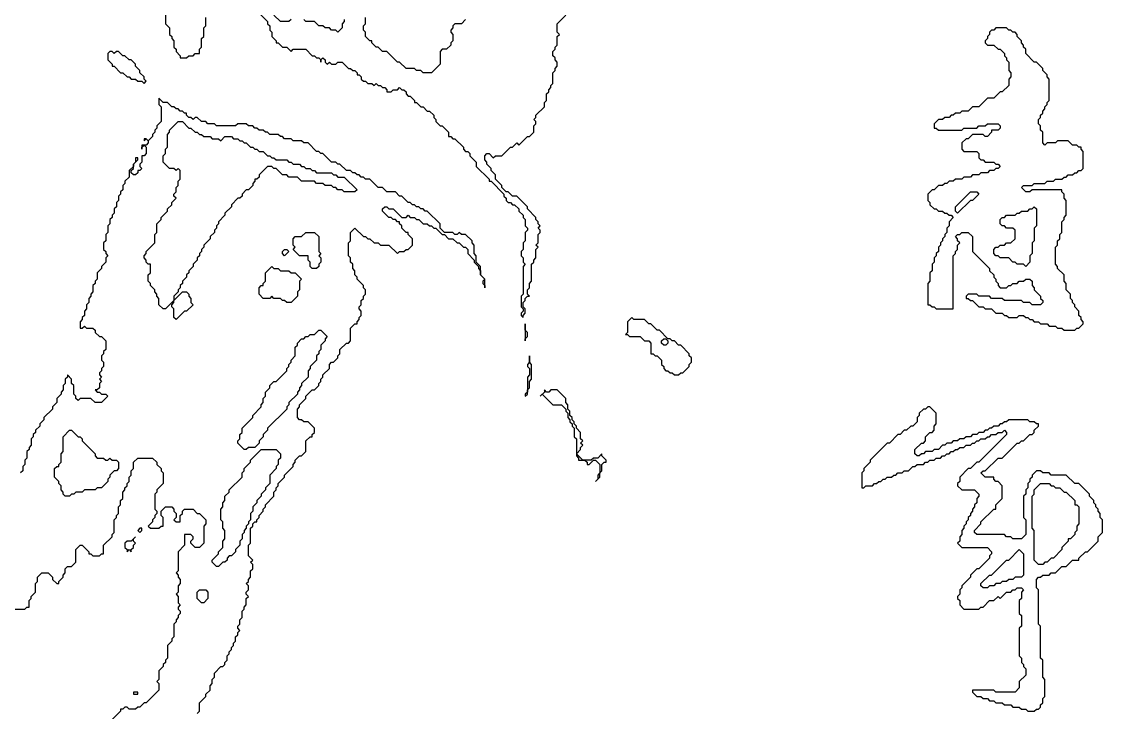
# Model space of a CAD drawing. Header units: millimetres. Extents: x 50 to 500, y 6 to 500.
# Drawn here: x 233.2 to 487, y 176.8 to 339 of the extents above; entities that cross this region are included whole.
import ezdxf

# ---------------------------------------------------------------- set-up
doc = ezdxf.new("R2010")
doc.units = ezdxf.units.MM

msp = doc.modelspace()

# ---------------------------------------------------------------- linework, layer by layer
for points in [[(267, 341.5), (267, 338.5), (268, 337.5), (268, 336), (268.5, 335.5), (268.5, 335), (269, 334.5), (269, 333), (269.5, 332.5), (269.5, 332), (270.5, 331), (270.5, 330.5), (272, 330.5), (272.5, 331), (273.5, 331), (274, 331.5), (275, 331.5), (275, 332.5), (275.5, 333), (275.5, 335), (276, 335.5), (276, 337.5), (276.5, 338), (276.5, 340)], [(289, 341), (291, 339), (291, 338.5), (291.5, 338), (291.5, 337), (292, 336.5), (292, 335.5), (293, 334.5), (293, 334), (293.5, 334), (294.5, 333), (295.5, 333), (296.5, 332), (297, 332.5), (300, 332.5), (301.5, 331), (302, 331), (302.5, 330.5), (303, 330.5), (303.5, 330), (303.5, 329.5), (303.5, 330), (304, 330.5), (304.5, 330), (304.5, 329.5), (305, 329), (305.5, 329.5), (306, 329), (307, 329), (307.5, 329.5), (308.5, 329.5), (310, 328), (310.5, 328), (311, 327.5), (311.5, 327.5), (312, 327), (312, 326.5), (312.5, 326.5), (313, 326), (313, 325.5), (313.5, 325), (314, 325), (314.5, 324.5), (315.5, 324.5), (316, 324), (316.5, 324.5), (317, 324), (317.5, 324), (318, 323.5), (318.5, 323.5), (319, 323), (319, 322.5), (320, 322.5), (320.5, 323), (321.5, 323), (322, 323.5), (322.5, 323), (323, 323), (323.5, 322.5), (323.5, 322), (324, 321.5), (324.5, 321.5), (325.5, 320.5), (325.5, 320), (326, 320), (327, 319), (327.5, 319), (328.5, 318), (329, 318), (330, 317), (330, 316.5), (330.5, 316), (330.5, 315.5), (331.5, 314.5), (332, 314.5), (333.5, 313), (333.5, 312), (334, 312), (334.5, 311.5), (335, 311.5), (337, 309.5), (337, 309), (337.5, 308.5), (338, 308.5), (338.5, 308), (338.5, 307.5), (340, 306), (340, 305), (343, 302), (343, 301.5), (343.5, 301.5), (346.5, 298.5), (346.5, 298), (347, 297.5), (347, 297), (347.5, 296.5), (348, 296.5), (348.5, 296), (349, 296), (350, 295), (350, 294.5), (351, 293.5), (351, 293), (351.5, 292.5), (351.5, 291), (352, 290.5), (352, 290), (351.5, 289.5), (351.5, 287.5), (351, 287), (351, 285.5), (350.5, 285), (350.5, 284), (351, 283.5), (351, 282.5), (351.5, 282), (351, 281.5), (351, 275), (350.5, 274.5), (350.5, 272), (351, 271.5), (351, 271), (350.5, 270.5), (350.5, 270), (351, 269.5), (351, 270), (351.5, 270.5), (351.5, 271.5), (351, 272), (351, 273), (351.5, 273.5), (351.5, 274), (352, 274.5), (352.5, 274.5), (352, 275), (352, 276), (352.5, 276.5), (352.5, 277.5), (353, 278), (353, 282), (353.5, 282.5), (353.5, 283), (354, 283.5), (354, 285.5), (354.5, 286), (354, 286.5), (354.5, 287), (354.5, 289), (355, 289.5), (355, 290), (354.5, 290.5), (355, 291), (354.5, 291.5), (354.5, 292), (354, 292.5), (354, 293), (352, 295), (352, 295.5), (349.5, 298), (348.5, 298), (347.5, 299), (347, 299), (346, 300), (346, 300.5), (344.5, 302), (344.5, 303), (343.5, 304), (343.5, 304.5), (342.5, 305.5), (342.5, 306), (342, 306.5), (342, 307.5), (342.5, 308), (343, 308), (344, 307), (344.5, 307.5), (346, 307.5), (348, 309.5), (348.5, 309.5), (349.5, 310.5), (350, 310), (352, 312), (352.5, 312), (353.5, 313), (353.5, 314.5), (354, 315), (354, 315.5), (353.5, 316), (354, 316.5), (354, 317), (356, 319), (356, 320), (356.5, 320.5), (356.5, 322), (357, 322.5), (357, 323), (357.5, 323.5), (357.5, 324), (358, 324.5), (358, 327), (358.5, 327.5), (358.5, 328), (359, 328.5), (359, 329.5), (358.5, 330), (358.5, 330.5), (358, 331), (358, 332), (358.5, 332.5), (358.5, 333), (359, 333.5), (359, 335.5), (359.5, 336), (359, 336.5), (359, 338.5), (361, 340.5)], [(296.5, 339.5), (296, 339), (294, 339), (292.5, 340.5)], [(309, 339.5), (309, 339), (308.5, 338.5), (308.5, 337.5), (307.5, 336.5), (307, 337), (306, 337), (305.5, 337.5), (304.5, 337.5), (304, 338), (303, 338), (302, 339), (300, 339), (299.5, 339.5)], [(337.5, 339.5), (336.5, 338.5), (335, 338.5), (334.5, 338), (334.5, 337.5), (334, 337), (334, 336.5), (334.5, 336), (334.5, 334.5), (334, 334), (334, 333.5), (333, 332.5), (332, 332.5), (331.5, 332), (331.5, 329), (329.5, 327), (327.5, 327), (327, 327.5), (326, 327.5), (325.5, 328), (323.5, 328), (322, 329.5), (321.5, 329.5), (319, 332), (318, 332), (317, 333), (316.5, 333), (315.5, 334), (315.5, 334.5), (315, 334.5), (314, 335.5), (314, 336.5), (313.5, 337), (313.5, 338), (314, 338.5), (314, 340)], [(274.5, 176.5), (275, 177), (275, 179), (276.5, 180.5), (276.5, 181), (277.5, 182), (277.5, 183), (278, 183.5), (278, 184.5), (278.5, 185), (278.5, 186), (280, 187.5), (280.5, 187.5), (281, 188), (281, 188.5), (281.5, 189), (281.5, 190), (282, 190.5), (282, 191), (282.5, 191.5), (282.5, 192), (283, 192.5), (283, 193), (283.5, 193.5), (283.5, 194.5), (284, 195), (284, 195.5), (284.5, 196), (284, 196.5), (284, 197), (284.5, 197.5), (284.5, 198.5), (285, 199), (285, 200.5), (285.5, 201), (285.5, 201.5), (286, 202), (286, 203.5), (286.5, 204), (286, 204.5), (286, 205), (286.5, 205.5), (286.5, 206.5), (286, 207), (286.5, 207.5), (286.5, 208), (287, 208.5), (287, 210), (287.5, 210.5), (287.5, 211.5), (287, 212), (287.5, 212.5), (286.5, 213.5), (286.5, 216), (287, 216.5), (287, 220), (287.5, 220.5), (287.5, 221), (288, 221.5), (288.5, 221.5), (288.5, 222), (289, 222.5), (289, 223), (290, 224), (290, 224.5), (290.5, 225), (290.5, 225.5), (292.5, 227.5), (292.5, 228.5), (293, 229), (293, 229.5), (293.5, 230), (293.5, 230.5), (295, 232), (295, 232.5), (297, 234.5), (297, 235), (297.5, 235.5), (297.5, 236), (298.5, 237), (299, 237), (300, 238), (300, 240.5), (301, 241.5), (301.5, 241.5), (301.5, 242), (302, 242.5), (302, 243.5), (300.5, 245), (299.5, 245), (299, 245.5), (298.5, 245.5), (298, 246), (298, 248), (298.5, 248.5), (298.5, 249), (300, 250.5), (300, 251), (301.5, 252.5), (302, 252.5), (303, 253.5), (303, 254), (303.5, 254.5), (303.5, 255), (304, 255.5), (304, 256), (305.5, 257.5), (305.5, 258.5), (306, 259), (306.5, 259), (307.5, 260), (307.5, 260.5), (308, 261), (308, 262), (309.5, 263.5), (310, 263.5), (310.5, 264), (310.5, 267), (311.5, 268), (312, 268), (312, 268.5), (312.5, 269), (312.5, 269.5), (313, 270), (313, 271), (312.5, 271.5), (312.5, 272), (313, 272.5), (313, 273.5), (313.5, 274), (313.5, 274.5), (314, 275), (314, 276), (313.5, 276.5), (313.5, 277), (312, 278.5), (312, 279), (311.5, 279.5), (311.5, 280.5), (311, 281), (311, 282), (310.5, 282.5), (310.5, 283.5), (310, 284), (310, 287), (310.5, 287.5), (310.5, 289.5), (311.5, 290.5), (313.5, 288.5), (314, 288.5), (314.5, 288), (315, 288), (316, 287), (317, 287), (317.5, 286.5), (319.5, 286.5), (321.5, 284.5), (322, 285), (323, 285), (323.5, 285.5), (324, 285.5), (325, 286.5), (325, 288), (324, 289), (324, 289.5), (323.5, 289.5), (322.5, 290.5), (322.5, 291), (322, 291.5), (322, 292), (321.5, 292), (321, 292.5), (320.5, 292.5), (320, 293), (319.5, 293), (318, 294.5), (318, 295), (318.5, 295.5), (319, 295.5), (319.5, 295), (320.5, 295), (322.5, 293), (323.5, 293), (324, 293.5), (324.5, 293), (325.5, 293), (326, 292.5), (326.5, 292.5), (327.5, 291.5), (328.5, 291.5), (329, 291), (329.5, 291), (330, 290.5), (330.5, 290.5), (332, 289), (332.5, 289), (333.5, 288), (334.5, 288), (335.5, 287), (336, 287), (337, 286), (337.5, 286), (338, 285.5), (338, 284.5), (339.5, 283), (339.5, 282.5), (340.5, 281.5), (340.5, 281), (341, 280.5), (341, 279.5), (342, 278.5), (341.5, 278), (341.5, 277.5), (342, 277), (342, 276.5), (342, 278.5), (341, 279.5), (341, 281.5), (340, 282.5), (340, 284), (339.5, 284.5), (339.5, 286.5), (339, 287), (339, 287.5), (337.5, 289), (336.5, 289), (336, 289.5), (335.5, 289), (335, 289), (334.5, 289.5), (332.5, 289.5), (331.5, 290.5), (331.5, 291.5), (328.5, 294.5), (328, 294.5), (327.5, 295), (327, 295), (326.5, 295.5), (326, 295.5), (325.5, 296), (325, 296), (324.5, 296.5), (324, 296.5), (322.5, 298), (322, 298), (321, 299), (319, 299), (318, 300), (317, 300), (315, 302), (314, 302), (313.5, 302.5), (313, 302.5), (312.5, 303), (312, 303), (311.5, 303.5), (311, 303.5), (310.5, 304), (309.5, 304), (308, 305.5), (307.5, 305.5), (307, 306), (306, 306), (304, 308), (303.5, 308), (303, 308.5), (302.5, 308.5), (300.5, 310.5), (299.5, 310.5), (299, 311), (297, 311), (296.5, 311.5), (295, 311.5), (294.5, 312), (294, 312), (293.5, 312.5), (291.5, 312.5), (291, 313), (290.5, 313), (290, 313.5), (289, 313.5), (288.5, 314), (288, 314), (287.5, 314.5), (286.5, 314.5), (286, 315), (284, 315), (283.5, 314.5), (279, 314.5), (278.5, 315), (277, 315), (276.5, 315.5), (275.5, 315.5), (274.5, 316.5), (274, 316.5), (273.5, 316), (273, 316.5), (272.5, 316.5), (272, 317), (272, 317.5), (271.5, 317.5), (271, 318), (270.5, 318), (270, 318.5), (269.5, 318.5), (269, 319), (268.5, 319), (267.5, 320), (266.5, 320), (265.5, 321), (265.5, 319.5), (266, 319), (266, 315.5), (265, 314.5), (265, 314), (264.5, 313.5), (264.5, 313), (264, 312.5), (264, 312), (263, 311), (262.5, 311.5), (262, 311.5), (262, 311), (262.5, 311.5), (263, 311), (263, 310.5), (262.5, 310), (261.5, 310), (261.5, 309), (261.5, 309.5), (262, 310), (262.5, 309.5), (262.5, 308), (262, 307.5), (261.5, 307.5), (261.5, 306), (261, 305.5), (261, 305), (261.5, 304.5), (261, 304), (260.5, 304), (260.5, 303.5), (260, 303), (259.5, 303), (259, 303.5), (259, 304), (259.5, 304.5), (259.5, 305.5), (260.5, 306.5), (260.5, 307), (260, 307), (260, 306), (259.5, 305.5), (259.5, 305), (258.5, 304), (258.5, 302.5), (257.5, 301.5), (257.5, 301), (257, 300.5), (257, 299.5), (256.5, 299), (256.5, 298.5), (256, 298), (256, 297), (255.5, 296.5), (255.5, 295.5), (255, 295), (255, 294), (254.5, 293.5), (254.5, 293), (254, 292.5), (254, 291.5), (253.5, 291), (253.5, 289.5), (253, 289), (253, 287.5), (252.5, 287), (252.5, 285.5), (253, 285), (253, 284.5), (253.5, 284), (253, 283.5), (253, 282.5), (252, 281.5), (252, 281), (251, 280), (251, 278.5), (250.5, 278), (250.5, 277.5), (250, 277), (250, 275.5), (249.5, 275), (249.5, 274.5), (249, 274), (249, 273), (248.5, 272.5), (248.5, 271.5), (248, 271), (248, 270), (247.5, 269.5), (247.5, 269), (247, 268.5), (247, 267), (247.5, 267), (248, 267.5), (248.5, 267), (250, 267), (250.5, 266.5), (250.5, 266), (251.5, 265), (252, 265), (253, 264), (253, 262), (252.5, 261.5), (252.5, 261), (252, 260.5), (252, 259.5), (252.5, 259), (252.5, 258), (252, 257.5), (252, 257), (251.5, 256.5), (251.5, 256), (252, 255.5), (251.5, 255), (252, 254.5), (251.5, 254), (251.5, 253), (251, 252.5), (250.5, 252.5), (251, 252), (251.5, 252), (252, 251.5), (253, 251.5), (253.5, 251), (252, 249.5), (250.5, 249.5), (249.5, 250.5), (247, 250.5), (246.5, 250), (246, 250.5), (246, 251), (245.5, 251.5), (245.5, 253.5), (245, 254), (245, 255), (244, 256), (244, 255.5), (243.5, 255), (243.5, 254), (243, 253.5), (243, 252.5), (242.5, 252), (242.5, 251.5), (241.5, 250.5), (241.5, 249.5), (240.5, 248.5), (240.5, 248), (238.5, 246), (238.5, 245.5), (237.5, 244.5), (237.5, 244), (236.5, 243), (236.5, 242.5), (236, 242), (236, 241.5), (235.5, 241), (235.5, 239.5), (235, 239), (235, 238.5), (234.5, 238), (234.5, 236.5), (234, 236), (234, 235), (233.5, 234.5), (233.5, 233.5), (233, 233)], [(230, 201), (234, 201), (234.5, 201.5), (235, 201.5), (235, 203), (235.5, 203.5), (235.5, 204), (236.5, 205), (236.5, 207), (237, 207.5), (237, 208.5), (238, 209.5), (239.5, 209.5), (240.5, 208.5), (240.5, 208), (241.5, 207), (242, 207), (242, 207.5), (243, 208.5), (243, 209), (243.5, 209.5), (243.5, 210.5), (244, 211), (245, 211), (246, 212), (246, 215), (247, 216), (247.5, 216), (249, 214.5), (249, 214), (249.5, 214), (250, 213.5), (251.5, 213.5), (252, 214), (252.5, 214), (252.5, 216), (254.5, 218), (254.5, 218.5), (255, 219), (255, 222), (255.5, 222.5), (255.5, 223), (256, 223.5), (256, 225), (256.5, 225.5), (256.5, 226.5), (257, 227), (257, 228.5), (257.5, 229), (257.5, 229.5), (258, 230), (258, 230.5), (258.5, 231), (258.5, 232), (259, 232.5), (259, 233.5), (259.5, 234), (259.5, 235.5), (260.5, 236.5), (264, 236.5), (265, 235.5), (265, 235), (266, 234), (266, 233.5), (266.5, 233), (266.5, 230.5), (265, 229), (265, 228.5), (264.5, 228), (264.5, 224.5), (265, 224), (265, 223.5), (264.5, 223), (264.5, 222.5), (264, 222), (264, 221.5), (263, 220.5), (263.5, 220), (265.5, 220), (266, 220.5), (266.5, 220.5), (266.5, 222.5), (266, 223), (266, 224), (267, 225), (268.5, 225), (269, 224.5), (269, 224), (269.5, 223.5), (269.5, 222.5), (269, 222), (269.5, 221.5), (270.5, 221.5), (270.5, 223), (271, 223.5), (271, 224), (271.5, 224.5), (273.5, 224.5), (274.5, 223.5), (275, 223.5), (276.5, 222), (276.5, 221), (276, 220.5), (276, 216.5), (275, 215.5), (274, 215.5), (273, 216.5), (273, 217), (273.5, 217.5), (273.5, 218), (273, 218.5), (271.5, 218.5), (271.5, 216), (270, 214.5), (270, 210), (269.5, 209.5), (270, 209), (270, 208.5), (270.5, 208), (270.5, 207), (270, 206.5), (270, 205), (269.5, 204.5), (270, 204), (270, 202.5), (270.5, 202), (270, 201.5), (270, 201), (270.5, 200.5), (270.5, 200), (270, 199.5), (270, 199), (269.5, 198.5), (269.5, 198), (269, 197.5), (269, 194.5), (268.5, 194), (268.5, 193.5), (267.5, 192.5), (267.5, 189.5), (267, 189), (267, 188.5), (266.5, 188), (266.5, 187.5), (265.5, 186.5), (265.5, 184.5), (265, 184), (265.5, 183.5), (265.5, 182), (262.5, 179), (262, 179), (261, 178), (260.5, 178), (260, 177.5), (258.5, 177.5), (258, 178), (257.5, 178), (257, 177.5), (256.5, 177.5), (256.5, 177), (254, 174.5)]]:
    msp.add_lwpolyline(points)
for points in [[(462, 337.5), (461.5, 337), (461, 337), (460.5, 336.5), (460.5, 336), (460, 335.5), (460, 335), (459.5, 334.5), (459.5, 334), (460, 333.5), (461.5, 333.5), (462.5, 332.5), (463, 332.5), (464, 331.5), (464, 331), (464.5, 330.5), (464.5, 330), (465, 329.5), (465, 327.5), (465.5, 327), (465.5, 326), (465, 325.5), (465, 324), (463.5, 322.5), (463, 322.5), (461.5, 321), (460, 321), (458, 319), (456.5, 319), (455.5, 318), (454, 318), (453.5, 317.5), (452.5, 317.5), (452, 317), (451.5, 317), (451, 316.5), (450, 316.5), (449.5, 316), (448.5, 316), (447.5, 315), (447.5, 314), (448, 314), (448.5, 313.5), (454, 313.5), (454.5, 314), (457.5, 314), (458, 314.5), (459.5, 314.5), (460, 315), (462.5, 315), (463, 314.5), (463, 314), (462.5, 313.5), (461, 313.5), (461, 313), (460, 312), (459.5, 312), (459, 312.5), (456.5, 312.5), (455.5, 311.5), (455, 311.5), (454, 310.5), (454, 309), (454.5, 308.5), (457.5, 308.5), (458, 308), (458, 307), (458.5, 306.5), (459, 306.5), (459.5, 306), (461.5, 306), (462, 305.5), (462.5, 305.5), (463, 305), (462.5, 304.5), (462, 304.5), (461.5, 304), (460.5, 304), (460, 303.5), (458.5, 303.5), (458, 303), (456.5, 303), (456, 302.5), (454.5, 302.5), (454, 302), (452.5, 302), (452, 301.5), (451, 301.5), (450.5, 301), (450, 301), (449.5, 300.5), (448.5, 300.5), (447.5, 299.5), (447, 299.5), (446, 298.5), (446, 297), (446.5, 296.5), (446.5, 296), (447.5, 295), (448, 295), (448.5, 294.5), (449.5, 294.5), (450, 294), (450.5, 294), (451, 293.5), (451.5, 293.5), (452, 293), (451, 292), (451, 291), (450.5, 290.5), (450.5, 289.5), (450, 289), (450, 288.5), (449.5, 288), (449.5, 287.5), (449, 287), (449, 286.5), (448.5, 286), (448.5, 285), (448, 284.5), (448, 284), (447.5, 283.5), (447.5, 282.5), (447, 282), (447, 280.5), (446.5, 280), (446.5, 278), (446, 277.5), (446, 272.5), (446.5, 272.5), (447, 272), (447.5, 272), (448, 271.5), (452, 271.5), (452, 284), (452.5, 284.5), (452.5, 285), (453, 285.5), (453, 286.5), (453.5, 287), (453, 287.5), (453, 288), (452.5, 288.5), (453, 289), (453.5, 289), (454, 289.5), (455.5, 289.5), (456.5, 288.5), (456.5, 285), (460.5, 281), (460.5, 280.5), (461.5, 279.5), (461.5, 279), (462, 278.5), (462, 278), (462.5, 277.5), (462.5, 277), (463, 276.5), (464.5, 276.5), (465, 277), (465.5, 277), (466, 277.5), (467, 277.5), (467.5, 278), (468.5, 278), (469, 278.5), (470, 278.5), (470.5, 278), (470.5, 277), (471, 276.5), (471, 276), (472.5, 274.5), (472.5, 274), (473, 273.5), (473, 273), (472.5, 272.5), (470.5, 272.5), (470, 273), (468.5, 273), (468, 273.5), (464, 273.5), (463.5, 274), (461, 274), (460.5, 274.5), (458, 274.5), (457.5, 275), (455.5, 275), (455, 274.5), (455, 274), (455.5, 274), (456, 273.5), (456.5, 273.5), (458, 272), (459, 272), (459.5, 271.5), (461, 271.5), (462, 270.5), (463.5, 270.5), (464, 270), (464.5, 270), (465, 269.5), (467, 269.5), (467.5, 270), (468.5, 270), (469, 269.5), (469.5, 269.5), (470, 269), (470.5, 269), (471, 268.5), (472, 268.5), (472.5, 268), (474, 268), (474.5, 267.5), (476, 267.5), (476.5, 267), (477.5, 267), (478, 266.5), (480.5, 266.5), (481, 267), (481.5, 267), (482.5, 268), (482.5, 268.5), (482, 269), (482, 269.5), (481.5, 270), (481.5, 271), (480.5, 272), (480.5, 272.5), (480, 273), (480, 273.5), (479.5, 274), (479.5, 275), (478.5, 276), (478.5, 277.5), (478, 278), (478, 279.5), (476.5, 281), (476.5, 281.5), (476, 282), (476, 286), (476.5, 286.5), (476.5, 287.5), (477, 288), (477, 289), (477.5, 289.5), (477.5, 292), (478, 292.5), (478, 293), (478.5, 293.5), (478.5, 297), (478, 297.5), (478, 298.5), (477.5, 299), (477.5, 299.5), (470.5, 299.5), (470, 299), (469, 299), (468, 300), (468.5, 300.5), (470.5, 300.5), (471, 301), (473.5, 301), (474, 301.5), (475.5, 301.5), (476, 302), (477.5, 302), (478, 302.5), (478.5, 302.5), (479, 303), (480, 303), (480.5, 303.5), (481, 303.5), (481.5, 304), (482, 304), (482.5, 304.5), (482.5, 308.5), (482, 309), (482, 309.5), (481.5, 309.5), (481, 310), (480, 310), (479, 311), (476.5, 311), (476, 310.5), (474, 310.5), (473.5, 310), (473, 310.5), (473, 313), (472.5, 313.5), (472.5, 314.5), (472, 315), (472, 316), (472.5, 316.5), (472.5, 317), (473, 317.5), (473, 318), (473.5, 318.5), (473.5, 319), (474, 319.5), (474, 320), (474.5, 320.5), (474.5, 325.5), (474, 326), (474, 326.5), (473, 327.5), (473, 328), (471.5, 329.5), (471, 329.5), (469, 331.5), (469, 332.5), (468.5, 333), (468.5, 333.5), (468, 334), (468, 334.5), (467, 335.5), (467, 336), (466.5, 336.5), (466, 336.5), (465.5, 337), (465, 337), (464.5, 337.5)], [(254, 332), (253.5, 331.5), (253.5, 330), (254.5, 329), (254.5, 328.5), (255, 328.5), (256.5, 327), (257, 327), (258, 326), (258.5, 326), (259, 325.5), (260, 325.5), (260.5, 325), (261.5, 325), (262, 324.5), (262.5, 325), (262, 325.5), (262, 326), (261, 327), (261, 327.5), (260, 328.5), (260, 329), (259, 330), (258.5, 330), (257.5, 331), (257, 331), (256, 332), (255.5, 332), (255, 331.5), (254.5, 332)], [(270, 315.5), (271, 315.5), (272.5, 314), (273, 314), (274, 313), (274.5, 313), (275, 312.5), (275.5, 312.5), (276, 312), (277.5, 312), (278, 311.5), (279.5, 311.5), (280, 311), (281, 312), (282.5, 312), (283, 311.5), (284, 311.5), (284.5, 311), (285, 311), (285.5, 310.5), (286, 310.5), (287, 309.5), (287.5, 309.5), (288, 309), (288.5, 309), (289, 308.5), (290, 308.5), (291, 307.5), (291.5, 307.5), (292, 307), (292.5, 307), (293, 306.5), (295.5, 306.5), (296, 306), (296.5, 306), (297, 305.5), (298.5, 305.5), (299, 305), (299.5, 305), (300, 304.5), (301, 304.5), (301.5, 304), (302, 304), (302.5, 303.5), (306, 303.5), (306.5, 303), (307, 303), (307.5, 302.5), (309, 302.5), (312, 299.5), (311.5, 299), (309, 299), (308.5, 299.5), (307.5, 299.5), (307, 300), (306.5, 300), (306, 300.5), (304.5, 300.5), (304, 301), (302.5, 301), (302, 301.5), (299, 301.5), (298, 302.5), (296, 302.5), (295.5, 303), (294.5, 303), (293, 304.5), (292.5, 304.5), (292, 305), (291, 305), (289, 303), (289, 302.5), (288.5, 302), (288, 302), (288, 301.5), (287.5, 301), (287.5, 300.5), (286.5, 299.5), (286, 299.5), (285, 298.5), (285, 298), (284.5, 297.5), (284, 297.5), (282.5, 296), (282.5, 295.5), (281, 294), (281, 293.5), (279.5, 292), (279.5, 291.5), (279, 291), (279, 290.5), (278.5, 290), (278.5, 289.5), (277.5, 288.5), (277.5, 288), (276, 286.5), (276, 286), (275.5, 285.5), (275.5, 285), (275, 284.5), (275, 284), (274.5, 283.5), (274.5, 283), (273.5, 282), (273.5, 281.5), (272.5, 280.5), (272.5, 280), (272, 279.5), (272, 279), (271, 278), (271, 277.5), (270.5, 277), (270.5, 276.5), (270, 276), (270, 275.5), (269, 274.5), (269, 273.5), (267, 271.5), (266.5, 271.5), (265.5, 272.5), (265.5, 274), (265, 274.5), (265, 275), (264.5, 275.5), (264.5, 276), (263.5, 277), (263.5, 277.5), (263, 278), (263, 279.5), (263.5, 280), (263.5, 282), (263, 282), (262.5, 282.5), (262.5, 283), (262, 283.5), (262, 284), (262.5, 284.5), (262.5, 285), (264.5, 287), (264.5, 289), (265, 289.5), (265, 291.5), (266, 292.5), (266, 293), (267.5, 294.5), (267.5, 295), (268.5, 296), (268.5, 296.5), (269.5, 297.5), (269, 298), (269, 298.5), (269.5, 299), (269.5, 300), (270, 300.5), (270, 301.5), (270.5, 302), (270.5, 304), (270, 304.5), (269.5, 304), (269, 304.5), (268, 304.5), (266.5, 306), (266.5, 307.5), (267, 308), (267, 309), (267.5, 309.5), (267.5, 312.5), (268, 313), (268, 313.5)], [(456, 299), (457.5, 299), (458, 298.5), (456.5, 297), (456, 297), (453, 294), (452.5, 294.5), (452.5, 295.5)], [(470.5, 295), (471, 295.5), (471.5, 295), (471.5, 291), (471, 290.5), (471, 287.5), (470.5, 287), (470.5, 284.5), (470, 284), (470, 282.5), (469, 281.5), (468.5, 282), (467, 282), (466.5, 282.5), (466, 282.5), (465, 283.5), (463, 283.5), (462.5, 284), (462, 284), (461.5, 284.5), (461.5, 285.5), (462, 286), (462.5, 286), (463, 286.5), (464, 286.5), (464.5, 287), (465.5, 287), (466.5, 288), (466.5, 290), (466, 290.5), (464.5, 290.5), (464, 291), (463.5, 291), (463, 291.5), (463, 292.5), (463.5, 293), (464, 293), (464.5, 293.5), (466.5, 293.5), (467, 294), (467.5, 294), (468, 294.5), (469.5, 294.5), (470, 295)], [(300, 289.5), (302, 289.5), (303, 288.5), (303, 285), (303.5, 284.5), (303, 284), (303.5, 283.5), (303.5, 282.5), (303, 282), (303, 281.5), (302.5, 281), (301.5, 281), (301, 281.5), (301, 282.5), (300.5, 283), (300.5, 284), (298.5, 284), (297, 285.5), (297.5, 286), (297, 286.5), (297, 288), (297.5, 288.5), (299, 288.5)], [(294.5, 285), (295, 285.5), (295.5, 285.5), (296, 285), (295, 284), (294.5, 284.5)], [(292, 281.5), (292.5, 281), (293.5, 281), (294, 280.5), (296, 280.5), (296.5, 280), (297.5, 280), (299, 278.5), (298.5, 278), (298.5, 276), (298, 275.5), (298, 274.5), (296.5, 273), (295.5, 273), (295, 273.5), (294.5, 273.5), (294, 274), (292.5, 274), (292, 274.5), (291.5, 274), (290, 274), (289, 275), (289, 276.5), (289.5, 277), (290, 277), (290, 277.5), (290.5, 278), (290.5, 280)], [(271, 275.5), (272, 275.5), (272.5, 275), (272.5, 274.5), (273, 274), (273, 273), (273.5, 272.5), (272, 271), (271.5, 271), (269.5, 269), (269, 269.5), (269, 271.5), (268.5, 272), (268.5, 272.5), (269, 273), (269, 273.5)], [(376.5, 269.5), (375.5, 268.5), (375.5, 266), (375, 265.5), (375.5, 265.5), (376, 265), (378.5, 265), (379.5, 264), (380.5, 264), (381, 263.5), (381, 261), (381.5, 261), (382, 260.5), (382.5, 260.5), (383.5, 259.5), (383.5, 258.5), (384, 258), (384, 257.5), (384.5, 257), (385, 257), (385.5, 256.5), (386, 256.5), (386.5, 256), (387.5, 256), (388, 256.5), (388.5, 256.5), (390, 258), (390, 258.5), (390.5, 259), (390.5, 260), (390, 260.5), (390, 261), (388, 263), (387.5, 263), (386.5, 264), (386, 264), (385.5, 264.5), (385, 264.5), (383, 266.5), (382.5, 266.5), (381, 268), (380.5, 268), (379.5, 269), (377, 269)], [(303, 266.5), (303.5, 266.5), (305, 265), (304.5, 264.5), (304.5, 264), (303.5, 263), (303.5, 262), (303, 261.5), (303, 261), (302.5, 260.5), (302.5, 259.5), (301, 258), (301, 257.5), (300.5, 257), (300.5, 255.5), (299, 254), (299, 253.5), (298.5, 253), (298.5, 252.5), (298, 252), (298, 251.5), (296, 249.5), (296, 249), (295.5, 248.5), (295.5, 248), (291, 243.5), (291, 243), (290, 242), (290, 241.5), (289, 240.5), (289, 240), (288, 239), (286.5, 239), (286, 238.5), (285.5, 238.5), (284, 240), (284, 240.5), (284.5, 241), (284.5, 242), (285, 242.5), (285, 243.5), (287.5, 246), (287.5, 246.5), (289.5, 248.5), (289.5, 249), (290, 249.5), (290, 250.5), (290.5, 251), (290.5, 252), (291.5, 253), (291.5, 253.5), (292.5, 254.5), (293, 254.5), (295.5, 257), (295.5, 257.5), (296, 258), (296, 258.5), (296.5, 259), (296.5, 259.5), (297.5, 260.5), (297.5, 262.5), (298, 263), (298, 263.5), (299, 264.5), (299.5, 264.5), (300, 265), (300.5, 265), (301, 265.5), (302, 265.5)], [(351.5, 268), (351.5, 264), (351.5, 264.5), (352, 265), (352, 266), (351.5, 266.5)], [(383.5, 264), (384, 264.5), (384.5, 264.5), (385, 264), (385, 263.5), (384.5, 263), (384, 263), (383.5, 263.5)], [(352.5, 260.5), (352.5, 259), (352, 258.5), (352, 258), (352.5, 257.5), (352.5, 256), (352, 255.5), (352, 252), (351.5, 251.5), (351.5, 251), (352, 251.5), (352, 252.5), (352.5, 253), (352.5, 254.5), (353, 255), (353, 258.5), (352.5, 259)], [(356, 252.5), (356, 252), (355, 251), (355.5, 251.5), (358, 249), (360, 249), (361, 248), (361, 247.5), (361.5, 247), (361.5, 246), (362, 245.5), (362, 245), (362.5, 244.5), (362.5, 244), (363, 243.5), (363, 241.5), (363.5, 241), (363.5, 237), (364, 236.5), (364, 236), (365.5, 236), (366, 235.5), (366, 235), (366.5, 235), (367.5, 236), (368, 236), (369, 235), (369, 233), (368.5, 232.5), (368.5, 231.5), (368, 231), (369, 232), (369, 233), (369.5, 233.5), (369.5, 235), (370, 235.5), (370.5, 235.5), (370.5, 236), (369.5, 237), (369.5, 237.5), (368.5, 236.5), (367.5, 236.5), (367, 236), (365, 236), (363.5, 237.5), (364.5, 238.5), (364.5, 239), (365, 239.5), (364.5, 240), (365, 240.5), (364.5, 241), (364.5, 242.5), (363.5, 243.5), (363.5, 244), (363, 244.5), (363, 245), (362.5, 245.5), (362.5, 246), (362, 246.5), (362, 247.5), (361.5, 248), (361.5, 249), (361, 249.5), (361, 250.5), (359, 252.5), (357.5, 252.5), (357, 252), (356.5, 252)], [(446, 248.5), (445.5, 248), (445, 248), (444, 247), (444, 246.5), (443.5, 246), (443.5, 245), (442.5, 244), (442, 244), (441, 243), (440.5, 243), (439.5, 242), (439, 242), (437, 240), (436.5, 240), (432.5, 236), (432.5, 235.5), (431, 234), (431, 233.5), (430.5, 233), (430.5, 229.5), (431, 229.5), (431.5, 230), (433, 230), (433.5, 230.5), (434, 230.5), (434.5, 231), (435, 231), (435.5, 231.5), (436, 231.5), (436.5, 232), (437.5, 232), (438, 232.5), (438.5, 232.5), (439, 233), (440, 233), (440.5, 233.5), (441.5, 233.5), (442.5, 234.5), (443, 234.5), (443.5, 235), (445, 235), (445.5, 235.5), (446, 235.5), (446.5, 236), (447.5, 236), (448, 236.5), (449, 236.5), (449.5, 237), (450, 237), (450.5, 237.5), (451, 237.5), (451.5, 238), (452, 238), (452.5, 238.5), (453, 238.5), (453.5, 239), (454.5, 239), (455, 239.5), (456, 239.5), (456.5, 240), (457, 240), (457.5, 240.5), (458, 240.5), (458.5, 241), (459.5, 241), (460, 241.5), (460.5, 241.5), (461, 242), (462, 242), (462.5, 242.5), (463.5, 242.5), (464, 243), (464.5, 242.5), (464.5, 242), (458, 235.5), (457.5, 235.5), (456, 234), (455.5, 234), (453.5, 232), (453.5, 231), (453, 230.5), (453, 230), (454, 229), (457, 229), (458, 228), (458, 227.5), (457.5, 227), (457.5, 226), (457, 225.5), (457, 225), (456.5, 224.5), (456.5, 224), (456, 223.5), (456, 223), (455.5, 222.5), (455.5, 222), (455, 221.5), (455, 221), (454.5, 220.5), (454.5, 220), (454, 219.5), (454, 218.5), (453.5, 218), (453.5, 217), (453, 216.5), (454, 215.5), (460, 215.5), (461, 214.5), (461, 214), (460.5, 213.5), (460.5, 213), (458, 210.5), (457.5, 210.5), (456, 209), (456, 208.5), (454, 206.5), (454, 206), (453.5, 205.5), (453.5, 204.5), (453, 204), (453, 203.5), (453.5, 203), (453.5, 202), (454.5, 201), (458, 201), (458.5, 201.5), (459, 201.5), (460.5, 203), (461.5, 203), (462.5, 204), (463, 203.5), (464.5, 205), (465.5, 205), (466, 205.5), (466.5, 205.5), (467, 206), (468, 206), (468.5, 205.5), (468, 205), (468, 203.5), (467.5, 203), (467.5, 200), (468, 199.5), (468, 197), (467.5, 196.5), (467.5, 190), (468, 189.5), (468, 188.5), (468.5, 188), (468.5, 187.5), (469, 187), (469, 185.5), (467.5, 184), (467.5, 182.5), (466.5, 181.5), (462, 181.5), (461.5, 182), (456.5, 182), (456.5, 181.5), (457.5, 180.5), (458.5, 180.5), (459, 180), (460, 180), (460.5, 179.5), (461.5, 179.5), (462, 179), (463.5, 179), (464, 178.5), (465.5, 178.5), (466, 178), (467.5, 178), (468, 177.5), (469, 177.5), (469.5, 177), (471, 177), (471.5, 177.5), (472, 177.5), (472.5, 178), (472.5, 178.5), (473, 179), (473, 180), (473.5, 180.5), (473.5, 184.5), (473, 185), (473, 189), (472.5, 189.5), (472.5, 197), (472, 197.5), (472, 205.5), (471.5, 206), (471.5, 208), (472, 208.5), (472.5, 208.5), (473, 209), (474.5, 209), (475, 209.5), (476, 209.5), (477.5, 211), (478.5, 211), (480, 212.5), (481.5, 212.5), (481.5, 213), (483, 214.5), (483.5, 214.5), (486, 217), (486, 218), (487, 219), (487, 222), (486.5, 222.5), (486.5, 223.5), (486, 224), (486, 224.5), (485.5, 225), (485.5, 225.5), (485, 226), (485, 226.5), (484, 227.5), (484, 228), (481.5, 230.5), (480.5, 230.5), (478.5, 232.5), (475, 232.5), (474.5, 233), (473, 233), (472.5, 233.5), (471.5, 233.5), (470.5, 232.5), (470.5, 232), (470, 231.5), (470, 231), (469.5, 230.5), (469.5, 229.5), (469, 229), (469, 228), (468.5, 227.5), (468.5, 222.5), (469, 222), (469, 218.5), (468, 217.5), (466, 217.5), (465.5, 218), (464.5, 218), (464, 218.5), (457.5, 218.5), (457, 219), (457, 219.5), (458.5, 221), (458.5, 221.5), (461.5, 224.5), (462, 224.5), (462, 225.5), (463.5, 227), (463.5, 230), (462.5, 231), (462, 231), (461.5, 231.5), (461.5, 232), (459.5, 232), (458.5, 233), (459, 233.5), (459.5, 233.5), (462.5, 236.5), (463.5, 236.5), (467, 240), (467.5, 240), (468, 240.5), (468.5, 240.5), (470, 242), (470.5, 242), (471, 242.5), (471, 243), (472, 244), (472, 244.5), (471.5, 244.5), (471, 245), (470, 245), (469.5, 245.5), (465, 245.5), (464.5, 245), (464, 245), (463.5, 244.5), (463, 244.5), (462.5, 244), (461.5, 244), (461, 243.5), (460.5, 243.5), (460, 243), (459.5, 243), (459, 242.5), (458, 242.5), (457.5, 242), (456.5, 242), (456, 241.5), (455, 241.5), (454.5, 241), (453.5, 241), (453, 240.5), (452, 240.5), (451.5, 240), (450.5, 240), (450, 239.5), (449.5, 239.5), (448.5, 238.5), (447.5, 238.5), (447, 238), (445.5, 238), (445, 237.5), (444.5, 237.5), (444, 237), (443.5, 237), (443, 237.5), (443, 238.5), (444.5, 240), (445, 240), (445.5, 240.5), (445.5, 241.5), (446.5, 242.5), (447, 242.5), (447.5, 243), (447.5, 244), (448, 244.5), (448, 247), (446.5, 248.5)], [(244.5, 243), (245, 243), (246.5, 241.5), (247, 241.5), (247.5, 241), (247.5, 240.5), (250.5, 237.5), (250.5, 237), (251, 236.5), (252.5, 236.5), (253, 236), (253.5, 236), (254, 236.5), (254.5, 236), (255.5, 236), (256, 235.5), (256, 234), (255.5, 233.5), (255, 233.5), (254, 232.5), (254, 232), (253.5, 231.5), (253.5, 231), (252, 229.5), (251, 229.5), (250.5, 229), (248, 229), (247.5, 228.5), (246, 228.5), (245.5, 228), (245, 228), (244.5, 227.5), (243.5, 227.5), (243, 228), (243, 228.5), (242.5, 229), (242.5, 230), (242, 230.5), (242, 231), (241, 232), (241, 234), (241.5, 234.5), (242, 234.5), (242, 235), (242.5, 235.5), (242.5, 237.5), (243, 238), (243, 241.5)], [(289.5, 238.5), (293, 238.5), (294, 237.5), (294, 236.5), (293.5, 236), (293.5, 235), (293, 234.5), (293, 234), (291.5, 232.5), (291.5, 230.5), (290.5, 229.5), (290.5, 229), (289.5, 228), (289.5, 227.5), (288.5, 226.5), (288.5, 226), (287.5, 225), (287.5, 224), (287, 223.5), (287, 222), (286.5, 221.5), (286.5, 221), (286, 220.5), (286, 220), (285.5, 219.5), (285.5, 219), (285, 218.5), (285, 217.5), (284.5, 217), (284.5, 216), (283.5, 215), (283.5, 214.5), (282.5, 213.5), (282, 213.5), (281.5, 213), (281.5, 212.5), (281, 212), (280.5, 212), (279.5, 211), (279, 211), (278, 212), (278, 212.5), (279.5, 214), (279.5, 214.5), (280.5, 215.5), (280.5, 217), (281, 217.5), (281, 219.5), (280.5, 220), (280.5, 221.5), (280, 222), (280, 224.5), (280.5, 225), (280.5, 226), (281, 226.5), (281, 227.5), (282, 228.5), (282, 229), (285, 232), (285, 233), (285.5, 233.5), (285.5, 234), (287, 235.5), (287, 236)], [(472.5, 230.5), (474.5, 230.5), (475, 230), (475.5, 230), (476, 229.5), (477, 229.5), (478, 228.5), (478.5, 228.5), (480.5, 226.5), (480.5, 225.5), (481, 225.5), (481.5, 225), (481.5, 221), (481, 220.5), (481, 219.5), (480.5, 219), (480.5, 218.5), (479.5, 217.5), (479, 217.5), (479, 217), (477.5, 215.5), (477.5, 215), (475.5, 213), (475, 213), (474, 212), (473.5, 212), (473, 211.5), (472, 211.5), (471, 212.5), (471, 219.5), (470.5, 220), (470.5, 227.5), (471, 228), (471, 229)], [(261, 220), (260.5, 219.5), (261, 219), (261.5, 219.5), (261.5, 220)], [(260, 218), (259, 217), (258, 217), (257.5, 216.5), (257.5, 215.5), (258, 215), (258, 214.5), (258.5, 215), (259, 214.5), (259, 215), (259.5, 215.5), (259.5, 216), (260, 216.5), (259.5, 217), (259.5, 217.5)], [(467.5, 215), (468.5, 214), (468.5, 209), (468, 208.5), (466.5, 208.5), (466, 208), (465, 208), (464.5, 207.5), (463.5, 207.5), (463, 207), (462, 207), (461.5, 206.5), (460.5, 206.5), (460, 206), (459, 206), (458.5, 206.5), (458.5, 207), (460.5, 209), (461, 209), (464.5, 212.5), (465, 212.5)], [(274.5, 205), (275, 205.5), (276.5, 205.5), (277, 205), (277, 203.5), (276, 202.5), (275.5, 202.5), (274.5, 203.5)], [(259.5, 181.5), (259.5, 181), (260.5, 181), (260.5, 181.5)]]:
    msp.add_lwpolyline(points, close=True)

doc.saveas('drawing.dxf')
